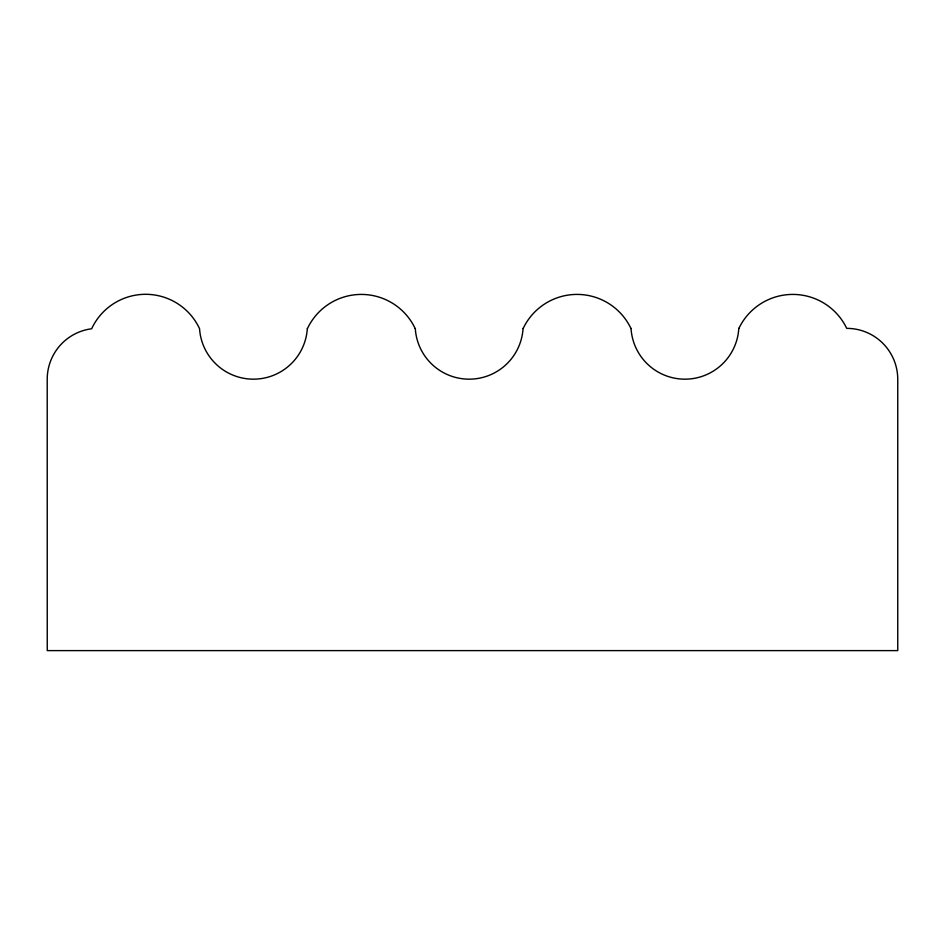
<?xml version="1.0" encoding="UTF-8"?>
<svg xmlns="http://www.w3.org/2000/svg" width="945" height="945" viewBox="0 0 945 945"><rect width="100%" height="100%" fill="white"/><g stroke="black" fill="none" stroke-linecap="round" stroke-linejoin="round"><path stroke-width="1.42" d="M523.058 328.494A53.983 53.983 0 0 1 469.204 379.169A53.983 53.983 0 0 1 415.292 328.565M307.397 328.647A59.582 59.582 0 0 1 415.198 328.577M307.314 328.624A53.995 53.995 0 0 1 253.461 379.169A53.995 53.995 0 0 1 199.549 328.683A59.488 59.488 0 0 0 91.653 328.765A50.935 50.935 0 0 0 47.215 379.205L47.25 650.609L897.75 650.609L897.75 379.205A50.959 50.959 0 0 0 846.72 328.364A59.783 59.783 0 0 0 738.884 328.387M738.801 328.376A53.983 53.983 0 0 1 684.948 379.169A53.983 53.983 0 0 1 631.036 328.435M523.14 328.517A59.665 59.665 0 0 1 630.941 328.458"/></g></svg>
